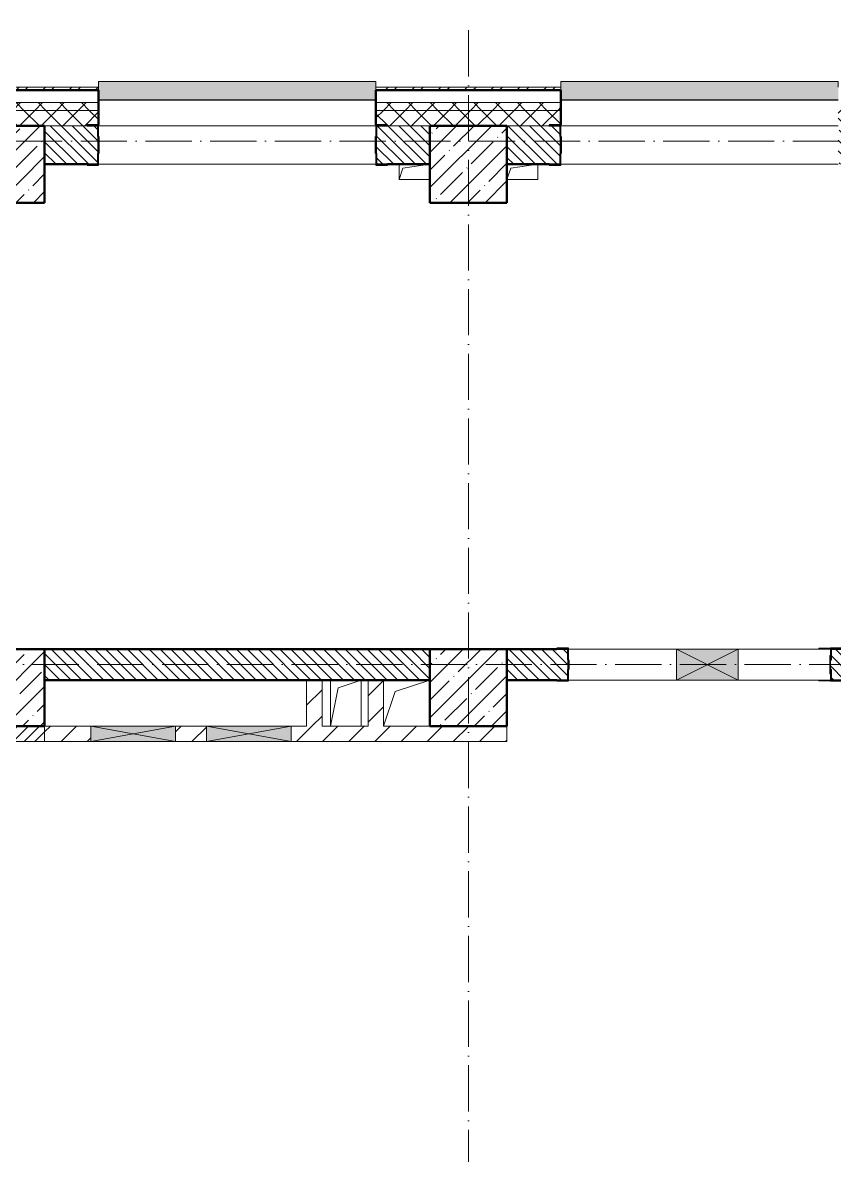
# Model space of a CAD drawing. Header units: millimetres. Extents: x -213536 to 1564669, y -45299 to 942238.
# Drawn here: x 603990 to 609258, y 574338 to 581695 of the extents above; entities that cross this region are included whole.
import ezdxf

# ---------------------------------------------------------------- set-up
doc = ezdxf.new("R2010")
doc.units = ezdxf.units.MM
doc.linetypes.add('50_200_ШТРИХ_1Т_ш5_п1_п1_', pattern=[700, 500, -100, 0, -100])
for name, color, linetype, lineweight in [('3.1) ЖБ окна 1.2 м', 102, 'Continuous', 30), ('A-DETL-GENF-OTLN', 7, 'Continuous', 9), ('A-FLOR-____-OTLN', 7, 'Continuous', 9), ('A-GENM-____-MCUT', 7, 'Continuous', 25), ('A-GENM-____-OTLN', 7, 'Continuous', 9), ('A-GENM-____-OTLN-1', 7, 'Continuous', 25), ('A-GLAZ-____-OTLN', 7, 'Continuous', 9), ('A-WALL-____-MCUT-2', 7, 'Continuous', 50), ('A-WALL-____-MCUT-3', 7, 'Continuous', 9), ('A-WALL-____-OTLN', 7, 'Continuous', 9), ('A-WALL-____-PATT-1', 7, 'Continuous', 9), ('A-WALL-FNSH-MCUT-1', 7, 'Continuous', 9), ('I-WALL-____-OTLN', 7, 'Continuous', 9), ('S-COLS-____-MCUT', 7, 'Continuous', 50), ('S-COLS-____-OTLN', 7, 'Continuous', 9), ('S-GRID-____-OTLN-1', 7, '50_200_ШТРИХ_1Т_ш5_п1_п1_', 9)]:
    doc.layers.add(name, color=color, linetype=linetype, lineweight=lineweight)
doc.layers.add('A-GLAZ-____-OTLN-1', color=7, linetype='Continuous', lineweight=9, true_color=0xc0c0c0)
pattern_1 = [(45, (544282.64, 571544.04), (-70.71068, 70.71068), []), (135, (544282.64, 571544.04), (-70.71068, -70.71068), [])]
pattern_2 = [(135, (544282.637, 571544.04), (-35.35534, -35.35534), [])]
pattern_3 = [(45, (544282.64, 571544.04), (-84.85281, 84.85281), [])]

# ---------------------------------------------------------------- blocks, each defined once
blk = doc.blocks.new('BSC_Колонна _Прямоугольная - 500х500-V54-АР1_План отверстий 2 этажа в осях 1-64_А-ГГ')
at = {"layer": 'S-COLS-____-OTLN'}
h = blk.add_hatch(dxfattribs=at)
h.set_pattern_fill('FP_83', color=256, style=0, pattern_type=2)
h.set_pattern_definition([(45, (-59600, -5831.04), (-114.04925, 114.04925), []), (45, (-59485.95, -5831.04), (-114.04925, 114.04925), [201.613, -40.323, 3.353, -36.97])])
h.paths.add_polyline_path([(-250, -250), (250, -250), (250, 250), (-250, 250)], flags=0)
at = {"layer": 'S-COLS-____-MCUT'}
for p, q in [((250, 250), (-250, 250)), ((-250, 250), (-250, -250)), ((250, -250), (250, 250)), ((-250, -250), (250, -250))]:
    blk.add_line(p, q, dxfattribs=at)
blk = doc.blocks.new('BSC_Колонна _Прямоугольная - 500х500-V92-АР1_План отверстий 2 этажа в осях 1-64_А-ГГ')
at = {"layer": 'S-COLS-____-OTLN'}
h = blk.add_hatch(dxfattribs=at)
h.set_pattern_fill('FP_121', color=256, style=0, pattern_type=2)
h.set_pattern_definition([(45, (-62600, -5831.04), (-114.04925, 114.04925), []), (45, (-62485.95, -5831.04), (-114.04925, 114.04925), [201.613, -40.323, 3.353, -36.97])])
h.paths.add_polyline_path([(-250, -250), (250, -250), (250, 250), (-250, 250)], flags=0)
at = {"layer": 'S-COLS-____-MCUT'}
for p, q in [((250, 250), (-250, 250)), ((-250, 250), (-250, -250)), ((250, -250), (250, 250)), ((-250, -250), (250, -250))]:
    blk.add_line(p, q, dxfattribs=at)
blk = doc.blocks.new('BSC_Колонна _Прямоугольная - 500х500-V97-АР1_План отверстий 2 этажа в осях 1-64_А-ГГ')
at = {"layer": 'S-COLS-____-OTLN'}
h = blk.add_hatch(dxfattribs=at)
h.set_pattern_fill('FP_126', color=256, style=0, pattern_type=2)
h.set_pattern_definition([(45, (-62600, -9231.04), (-114.04925, 114.04925), []), (45, (-62485.95, -9231.04), (-114.04925, 114.04925), [201.613, -40.323, 3.353, -36.97])])
h.paths.add_polyline_path([(-250, -250), (250, -250), (250, 250), (-250, 250), (-250, 104.8)], flags=0)
at = {"layer": 'S-COLS-____-MCUT'}
for p, q in [((250, 250), (-250, 250)), ((-250, 250), (-250, -250)), ((250, -250), (250, 250)), ((-250, -250), (250, -250))]:
    blk.add_line(p, q, dxfattribs=at)
blk = doc.blocks.new('BSC_Колонна _Прямоугольная - 500х500-V116-АР1_План отверстий 2 этажа в осях 1-64_А-ГГ')
at = {"layer": 'S-COLS-____-OTLN'}
h = blk.add_hatch(dxfattribs=at)
h.set_pattern_fill('FP_145', color=256, style=0, pattern_type=2)
h.set_pattern_definition([(45, (-59600, -9231.04), (-114.04925, 114.04925), []), (45, (-59485.95, -9231.04), (-114.04925, 114.04925), [201.613, -40.323, 3.353, -36.97])])
h.paths.add_polyline_path([(-250, -250), (250, -250), (250, 250), (-250, 250), (-250, 104.8)], flags=0)
at = {"layer": 'S-COLS-____-MCUT'}
for p, q in [((250, 250), (-250, 250)), ((-250, 250), (-250, -250)), ((250, -250), (250, 250)), ((-250, -250), (250, -250))]:
    blk.add_line(p, q, dxfattribs=at)
blk = doc.blocks.new('Фахверк_СКБ_Уголок - 250_2700-27497298-АР1_План отверстий 2 этажа в осях 1-64_А-ГГ')
at = {"layer": 'A-GENM-____-MCUT'}
for p, q in [((200, 181), (125, 181)), ((125, 181), (125, 106)), ((131, 106), (131, 175)), ((131, 175), (200, 175)), ((200, 175), (200, 181)), ((125, 106), (131, 106)), ((131, -6), (125, -6)), ((125, -6), (125, -81)), ((131, -75), (131, -6)), ((125, -81), (200, -81)), ((200, -75), (131, -75)), ((200, -81), (200, -75))]:
    blk.add_line(p, q, dxfattribs=at)
blk = doc.blocks.new('Фахверк_СКБ_Уголок - 200_3960-28268576-АР1_План отверстий 2 этажа в осях 1-64_А-ГГ')
at = {"layer": 'A-GENM-____-MCUT'}
for p, q in [((200, 156), (125, 156)), ((125, 156), (125, 81)), ((131, 81), (131, 150)), ((131, 150), (200, 150)), ((200, 150), (200, 156)), ((125, 81), (131, 81)), ((131, 19), (125, 19)), ((125, 19), (125, -56)), ((131, -50), (131, 19)), ((125, -56), (200, -56)), ((200, -50), (131, -50)), ((200, -56), (200, -50))]:
    blk.add_line(p, q, dxfattribs=at)
blk = doc.blocks.new('154_Стойка_СКБ_Уголок - СМ-2480_200-28346303-АР1_План отверстий 2 этажа в осях 1-64_А-ГГ')
at = {"layer": 'A-GENM-____-MCUT'}
for p, q in [((125, 156), (125, 81)), ((200, 156), (125, 156)), ((131, 81), (131, 150)), ((131, 150), (200, 150)), ((200, 150), (200, 156)), ((125, 81), (131, 81)), ((131, 19), (125, 19)), ((125, 19), (125, -56)), ((131, -50), (131, 19)), ((125, -56), (200, -56)), ((200, -50), (131, -50)), ((200, -56), (200, -50))]:
    blk.add_line(p, q, dxfattribs=at)
blk = doc.blocks.new('Стойка_Влож_Полоса боковая - Полоса-28213942-АР1_План отверстий 2 этажа в осях 1-64_А-ГГ')
at = {"layer": 'A-GENM-____-OTLN'}
for p, q in [((-5, 60), (0, 60)), ((-5, -60), (-5, 60)), ((0, 31), (0, -31)), ((0, -60), (-5, -60))]:
    blk.add_line(p, q, dxfattribs=at)
blk = doc.blocks.new('Стойка_Влож_Уголок_Опорный - Уголок-28213941-АР1_План отверстий 2 этажа в осях 1-64_А-ГГ')
at = {"layer": 'A-GENM-____-OTLN'}
for p, q in [((-212, -6), (-212, 0)), ((0, 0), (0, -6)), ((-212, -75), (-212, -6)), ((-212, -6), (-206, -6)), ((-6, -6), (0, -6)), ((0, -6), (0, -75)), ((-212, -75), (-206, -75)), ((-6, -75), (0, -75))]:
    blk.add_line(p, q, dxfattribs=at)
blk = doc.blocks.new('AR_Отверстие прямоугольное _в плите_ - AR_Отверстие прямоугольное _в плите_-V165-АР1_План отверстий 2 этажа в осях 1-64_А-ГГ')
at = {"layer": 'A-GENM-____-OTLN'}
for p, q in [((-100, 50), (-100, -50)), ((-100, -50), (-75, 25)), ((-75, 25), (100, 50)), ((-100, -50), (100, -50))]:
    blk.add_line(p, q, dxfattribs=at)
blk = doc.blocks.new('AR_Отверстие прямоугольное _в плите_ - AR_Отверстие прямоугольное _в плите_-V166-АР1_План отверстий 2 этажа в осях 1-64_А-ГГ')
at = {"layer": 'A-GENM-____-OTLN'}
for p, q in [((-100, -50), (-75, 25)), ((-75, 25), (100, 50)), ((100, -50), (100, 50)), ((-100, -50), (100, -50))]:
    blk.add_line(p, q, dxfattribs=at)
blk = doc.blocks.new('AR_Отверстие прямоугольное _в плите_ - AR_Отверстие прямоугольное _в плите_-V180-АР1_План отверстий 2 этажа в осях 1-64_А-ГГ')
at = {"layer": 'A-GENM-____-OTLN'}
for p, q in [((-100, 150), (-100, -150)), ((-50, 100), (100, 150)), ((100, -150), (100, 150)), ((-100, -150), (-50, 100))]:
    blk.add_line(p, q, dxfattribs=at)
blk = doc.blocks.new('AR_Отверстие прямоугольное _в плите_ - AR_Отверстие прямоугольное _в плите_-30459338-АР1_План отверстий 2 этажа в осях 1-64_А-ГГ')
at = {"layer": 'A-GENM-____-OTLN'}
for p, q in [((-75, 75), (150, 150)), ((-150, -150), (-75, 75))]:
    blk.add_line(p, q, dxfattribs=at)
blk = doc.blocks.new('Отлив_СКБ - Отлив витража_120_НВФ-31885689-АР1_План отверстий 2 этажа в осях 1-64_А-ГГ')
at = {"layer": 'A-GLAZ-____-OTLN-1'}
for points in [[(1800, 2), (1800, 120), (0, 120), (0, 2), (1103.1, 2)], [(1103.1, 0), (1800, 0), (1800, 2), (0, 2), (0, 0)]]:
    blk.add_hatch(color=256, dxfattribs=at).paths.add_polyline_path(points, flags=0)
at = {"layer": 'A-GLAZ-____-OTLN'}
for p, q in [((0, 83), (0, 120)), ((1800, 120), (0, 120)), ((1800, 120), (1800, 83)), ((0, 2), (1800, 2)), ((1800, 0), (0, 0))]:
    blk.add_line(p, q, dxfattribs=at)
blk = doc.blocks.new('AR_Отверстие прямоугольное _в стене_ - AR_Отверстие прямоугольное _в стене__ОВ-36865589-АР1_План отверстий 2 этажа в осях 1-64_А-ГГ')
at = {"layer": 'A-GLAZ-____-OTLN'}
blk.add_hatch(color=256, dxfattribs=at).paths.add_polyline_path([(275, -50), (275, 50), (-275, 50), (-275, -50)], flags=0)
at = {"layer": 'A-DETL-GENF-OTLN'}
for p, q in [((-275, -50), (-275, 50)), ((-275, 50), (275, 50)), ((275, 50), (-275, -50)), ((-275, 50), (275, -50)), ((275, 50), (-275, 50)), ((-275, 50), (-275, -50)), ((275, 50), (275, -50)), ((275, -50), (275, 50)), ((275, -50), (-275, -50)), ((-275, -50), (275, -50))]:
    blk.add_line(p, q, dxfattribs=at)
blk = doc.blocks.new('AR_Отверстие прямоугольное _в стене__БезПР - AR_Отверстие прямоугольное _в стене__БезПР-36789180-АР1_План отверстий 2 этажа в осях 1-64_А-ГГ')
at = {"layer": 'A-GLAZ-____-OTLN'}
blk.add_hatch(color=256, dxfattribs=at).paths.add_polyline_path([(275, -50), (275, 50), (-275, 50), (-275, -50)], flags=0)
at = {"layer": 'A-DETL-GENF-OTLN'}
for p, q in [((-275, -50), (-275, 50)), ((-275, 50), (275, 50)), ((275, 50), (-275, -50)), ((-275, 50), (275, -50)), ((275, 50), (-275, 50)), ((-275, 50), (-275, -50)), ((275, 50), (275, -50)), ((275, -50), (275, 50)), ((275, -50), (-275, -50)), ((-275, -50), (275, -50))]:
    blk.add_line(p, q, dxfattribs=at)
at = {"layer": 'A-GLAZ-____-OTLN'}
blk.add_line((275, 50), (-275, 50), dxfattribs=at)
blk = doc.blocks.new('AR_Отверстие прямоугольное _в стене__БезПР - AR_Отверстие прямоугольное _в стене__БезПР-36428632-АР1_План отверстий 2 этажа в осях 1-64_А-ГГ')
at = {"layer": 'A-GLAZ-____-OTLN'}
blk.add_hatch(color=256, dxfattribs=at).paths.add_polyline_path([(-200, -100), (200, -100), (200, 100), (-200, 100)], flags=0)
at = {"layer": 'A-DETL-GENF-OTLN'}
for p, q in [((-200, -100), (-200, 100)), ((-200, 100), (200, 100)), ((200, 100), (-200, -100)), ((-200, 100), (200, -100)), ((200, 100), (-200, 100)), ((-200, 100), (-200, -100)), ((200, 100), (200, -100)), ((200, -100), (200, 100)), ((200, -100), (-200, -100)), ((-200, -100), (200, -100))]:
    blk.add_line(p, q, dxfattribs=at)
at = {"layer": 'A-GLAZ-____-OTLN'}
blk.add_line((200, 100), (-200, 100), dxfattribs=at)
blk = doc.blocks.new('2этаж')
at = {"layer": 'S-GRID-____-OTLN-1', "color": 251, "ltscale": 0.6, "true_color": 0x636466}
for p, q in [((47008.3, 454533.3), (47008.3, 469166.5)), ((88482.7, 468397), (-20037.2, 468397)), ((74727.1, 464997), (-20260.4, 464997))]:
    blk.add_line(p, q, dxfattribs=at)

msp = doc.modelspace()

# ---------------------------------------------------------------- hatches: boundary and pattern name
at = {"layer": 'A-WALL-____-PATT-1'}
h = msp.add_hatch(dxfattribs=at)
h.set_pattern_fill('FP_3', color=256, style=0, pattern_type=2)
h.set_pattern_definition([(45, (544282.64, 571544.04), (-85.53659, 85.53659), []), (45, (544339.66, 571544.04), (-85.53659, 85.53659), [])])
h.paths.add_polyline_path([(616147.6, 581255.1), (616147.6, 581275.1), (612282.6, 581275.1), (612282.6, 581255.1), (614967.5, 581255.1)], flags=0)
h.paths.add_polyline_path([(610482.6, 581255.1), (610482.6, 581275.1), (609282.6, 581275.1), (609282.6, 581255.1), (609665.1, 581255.1)], flags=0)
h.paths.add_polyline_path([(607482.6, 581255.1), (607482.6, 581275.1), (606282.6, 581275.1), (606282.6, 581255.1), (607013.9, 581255.1)], flags=0)
h.paths.add_polyline_path([(603479, 581255.1), (604482.6, 581255.1), (604482.6, 581275.1), (603282.6, 581275.1), (603282.6, 581255.1)], flags=0)
h.paths.add_polyline_path([(600827.8, 581255.1), (601482.6, 581255.1), (601482.6, 581275.1), (600282.6, 581275.1), (600282.6, 581255.1)], flags=0)
h.paths.add_polyline_path([(598482.6, 581255.1), (598482.6, 581275.1), (597282.6, 581275.1), (597282.6, 581255.1), (597292.9, 581255.1)], flags=0)
h.paths.add_polyline_path([(595482.6, 581255.1), (595482.6, 581275.1), (594282.6, 581275.1), (594282.6, 581255.1), (594641.7, 581255.1)], flags=0)
h.paths.add_polyline_path([(589482.6, 581255.1), (589482.6, 581275.1), (588282.6, 581275.1), (588282.6, 581255.1), (588455.6, 581255.1)], flags=0)
h.paths.add_polyline_path([(591282.6, 581255.1), (592482.6, 581255.1), (592482.6, 581275.1), (591282.6, 581275.1)], flags=0)
h.paths.add_polyline_path([(585282.6, 581255.1), (586482.6, 581255.1), (586482.6, 581275.1), (585282.6, 581275.1)], flags=0)
h.paths.add_polyline_path([(582617.6, 581255.1), (583482.6, 581255.1), (583482.6, 581275.1), (582617.6, 581275.1)], flags=0)
h = msp.add_hatch(dxfattribs=at)
h.set_pattern_fill('FP_1', color=256, style=0, pattern_type=2)
h.set_pattern_definition(pattern_1)
h.paths.add_polyline_path([(618632.6, 581125.1), (618632.6, 581175.1), (612282.6, 581175.1), (612282.6, 581125.1), (618502.4, 581125.1)], flags=0)
h.paths.add_polyline_path([(609665.1, 581125.1), (610482.6, 581125.1), (610482.6, 581175.1), (609282.6, 581175.1), (609282.6, 581125.1)], flags=0)
h.paths.add_polyline_path([(607482.6, 581125.1), (607482.6, 581175.1), (606282.6, 581175.1), (606282.6, 581125.1), (607013.9, 581125.1)], flags=0)
h.paths.add_polyline_path([(604482.6, 581125.1), (604482.6, 581175.1), (603282.6, 581175.1), (603282.6, 581125.1), (604362.7, 581125.1)], flags=0)
h.paths.add_polyline_path([(601482.6, 581125.1), (601482.6, 581175.1), (600282.6, 581175.1), (600282.6, 581125.1), (600827.8, 581125.1)], flags=0)
h.paths.add_polyline_path([(597282.6, 581125.1), (598482.6, 581125.1), (598482.6, 581175.1), (597282.6, 581175.1)], flags=0)
h.paths.add_polyline_path([(594282.6, 581125.1), (595482.6, 581125.1), (595482.6, 581175.1), (594282.6, 581175.1)], flags=0)
h.paths.add_polyline_path([(591990.5, 581125.1), (592482.6, 581125.1), (592482.6, 581175.1), (591282.6, 581175.1), (591282.6, 581125.1)], flags=0)
h.paths.add_polyline_path([(589482.6, 581125.1), (589482.6, 581175.1), (588282.6, 581175.1), (588282.6, 581125.1), (588455.6, 581125.1)], flags=0)
h.paths.add_polyline_path([(586482.6, 581125.1), (586482.6, 581175.1), (585282.6, 581175.1), (585282.6, 581125.1), (585804.4, 581125.1)], flags=0)
h.paths.add_polyline_path([(582082.6, 581125.1), (583482.6, 581125.1), (583482.6, 581175.1), (582082.6, 581175.1)], flags=0)
h.paths.add_polyline_path([(580282.6, 581125.1), (580282.6, 581175.1), (579082.6, 581175.1), (579082.6, 581125.1), (579618.2, 581125.1)], flags=0)
h.paths.add_polyline_path([(571282.6, 581125.1), (571282.6, 581175.1), (568112.6, 581175.1), (568112.6, 581125.1), (569013.4, 581125.1)], flags=0)
h = msp.add_hatch(dxfattribs=at)
h.set_pattern_fill('FP_1', color=256, style=0, pattern_type=2)
h.set_pattern_definition(pattern_1)
h.paths.add_polyline_path([(618632.6, 581025.1), (618632.6, 581125.1), (612282.6, 581125.1), (612282.6, 581031.1), (612357.6, 581031.1), (612357.6, 581025.1), (618502.4, 581025.1)], flags=0)
h.paths.add_polyline_path([(609665.1, 581025.1), (610407.6, 581025.1), (610407.6, 581031.1), (610482.6, 581031.1), (610482.6, 581125.1), (609282.6, 581125.1), (609282.6, 581031.1), (609357.6, 581031.1), (609357.6, 581025.1)], flags=0)
h.paths.add_polyline_path([(607407.6, 581025.1), (607407.6, 581031.1), (607482.6, 581031.1), (607482.6, 581125.1), (606282.6, 581125.1), (606282.6, 581031.1), (606357.6, 581031.1), (606357.6, 581025.1), (607132.6, 581025.1)], flags=0)
h.paths.add_polyline_path([(603632.6, 581025.1), (604407.6, 581025.1), (604407.6, 581031.1), (604482.6, 581031.1), (604482.6, 581125.1), (603282.6, 581125.1), (603282.6, 581031.1), (603357.6, 581031.1), (603357.6, 581025.1), (603479, 581025.1)], flags=0)
h.paths.add_polyline_path([(600827.8, 581025.1), (601407.6, 581025.1), (601407.6, 581031.1), (601482.6, 581031.1), (601482.6, 581125.1), (600282.6, 581125.1), (600282.6, 581031.1), (600357.6, 581031.1), (600357.6, 581025.1)], flags=0)
h.paths.add_polyline_path([(598132.6, 581025.1), (598407.6, 581025.1), (598407.6, 581031.1), (598482.6, 581031.1), (598482.6, 581125.1), (597282.6, 581125.1), (597282.6, 581031.1), (597357.6, 581031.1), (597357.6, 581025.1), (597632.6, 581025.1)], flags=0)
h.paths.add_polyline_path([(595132.6, 581025.1), (595407.6, 581025.1), (595407.6, 581031.1), (595482.6, 581031.1), (595482.6, 581125.1), (594282.6, 581125.1), (594282.6, 581031.1), (594357.6, 581031.1), (594357.6, 581025.1), (594641.7, 581025.1)], flags=0)
h.paths.add_polyline_path([(592407.6, 581025.1), (592407.6, 581031.1), (592482.6, 581031.1), (592482.6, 581125.1), (591282.6, 581125.1), (591282.6, 581031.1), (591357.6, 581031.1), (591357.6, 581025.1), (591990.5, 581025.1)], flags=0)
h.paths.add_polyline_path([(589407.6, 581025.1), (589407.6, 581031.1), (589482.6, 581031.1), (589482.6, 581125.1), (588282.6, 581125.1), (588282.6, 581031.1), (588357.6, 581031.1), (588357.6, 581025.1), (589132.6, 581025.1)], flags=0)
h.paths.add_polyline_path([(585357.6, 581025.1), (586407.6, 581025.1), (586407.6, 581031.1), (586482.6, 581031.1), (586482.6, 581125.1), (585282.6, 581125.1), (585282.6, 581031.1), (585357.6, 581031.1)], flags=0)
h.paths.add_polyline_path([(583132.6, 581025.1), (583407.6, 581025.1), (583407.6, 581031.1), (583482.6, 581031.1), (583482.6, 581125.1), (582082.6, 581125.1), (582082.6, 581025.1), (582582.6, 581025.1)], flags=0)
h.paths.add_polyline_path([(579618.2, 581025.1), (580207.6, 581025.1), (580207.6, 581031.1), (580282.6, 581031.1), (580282.6, 581125.1), (579082.6, 581125.1), (579082.6, 581025.1), (579582.6, 581025.1)], flags=0)
h.paths.add_polyline_path([(571207.6, 581025.1), (571207.6, 581031.1), (571282.6, 581031.1), (571282.6, 581125.1), (568112.6, 581125.1), (568112.6, 581025.1), (570582.6, 581025.1)], flags=0)
h = msp.add_hatch(dxfattribs=at)
h.set_pattern_fill('FP_6', color=256, style=0, pattern_type=2)
h.set_pattern_definition(pattern_2)
h.paths.add_polyline_path([(606632.6, 580775.1), (606632.6, 581025.1), (606288.6, 581025.1), (606288.6, 580956.1), (606282.6, 580956.1), (606282.6, 580844.1), (606288.6, 580844.1), (606288.6, 580775.1), (606357.6, 580775.1)], flags=0)
h.paths.add_polyline_path([(604476.6, 580775.1), (604476.6, 580844.1), (604482.6, 580844.1), (604482.6, 580956.1), (604476.6, 580956.1), (604476.6, 581025.1), (604132.6, 581025.1), (604132.6, 580775.1), (604407.6, 580775.1)], flags=0)
h = msp.add_hatch(dxfattribs=at)
h.set_pattern_fill('FP_6', color=256, style=0, pattern_type=2)
h.set_pattern_definition(pattern_2)
h.paths.add_polyline_path([(612288.6, 580775.1), (612632.6, 580775.1), (612632.6, 581025.1), (612288.6, 581025.1), (612288.6, 580956.1), (612282.6, 580956.1), (612282.6, 580844.1), (612288.6, 580844.1), (612288.6, 580779.4)], flags=0)
h.paths.add_polyline_path([(610407.6, 580775.1), (610476.6, 580775.1), (610476.6, 580844.1), (610482.6, 580844.1), (610482.6, 580956.1), (610476.6, 580956.1), (610476.6, 581025.1), (609288.6, 581025.1), (609288.6, 580956.1), (609282.6, 580956.1), (609282.6, 580844.1), (609288.6, 580844.1), (609288.6, 580775.1), (609665.1, 580775.1)], flags=0)
h.paths.add_polyline_path([(607407.6, 580775.1), (607476.6, 580775.1), (607476.6, 580844.1), (607482.6, 580844.1), (607482.6, 580956.1), (607476.6, 580956.1), (607476.6, 581025.1), (607132.6, 581025.1), (607132.6, 580775.1)], flags=0)
h = msp.add_hatch(dxfattribs=at)
h.set_pattern_fill('FP_6', color=256, style=0, pattern_type=2)
h.set_pattern_definition(pattern_2)
h.paths.add_polyline_path([(606632.6, 577425.1), (606632.6, 577625.1), (604132.6, 577625.1), (604132.6, 577425.1), (604362.7, 577425.1)], flags=0)
h = msp.add_hatch(dxfattribs=at)
h.set_pattern_fill('FP_6', color=256, style=0, pattern_type=2)
h.set_pattern_definition(pattern_2)
h.paths.add_polyline_path([(612532.6, 577425.1), (612632.6, 577425.1), (612632.6, 577625.1), (612532.6, 577625.1), (612532.6, 577431)], flags=0)
h.paths.add_polyline_path([(612032.6, 577425.1), (612032.6, 577625.1), (609238.6, 577624.7), (609238.6, 577556.1), (609232.6, 577556.1), (609232.6, 577494.1), (609238.6, 577494.1), (609238.6, 577425.1), (611432.6, 577425.1)], flags=0)
h.paths.add_polyline_path([(607457.6, 577425.1), (607526.6, 577425.1), (607526.6, 577494.1), (607532.6, 577494.1), (607532.6, 577556.1), (607526.6, 577556.1), (607526.6, 577625.1), (607132.6, 577625.1), (607132.6, 577425.1)], flags=0)
h = msp.add_hatch(dxfattribs=at)
h.set_pattern_fill('FP_4', color=256, style=0, pattern_type=2)
h.set_pattern_definition(pattern_3)
h.paths.add_polyline_path([(605932.6, 577125.1), (605932.6, 577425.1), (605832.6, 577425.1), (605832.6, 577125.1)], flags=0)
h = msp.add_hatch(dxfattribs=at)
h.set_pattern_fill('FP_4', color=256, style=0, pattern_type=2)
h.set_pattern_definition(pattern_3)
h.paths.add_polyline_path([(606332.6, 577125.1), (606332.6, 577425.1), (606232.6, 577425.1), (606232.6, 577125.1)], flags=0)
h = msp.add_hatch(dxfattribs=at)
h.set_pattern_fill('FP_5', color=256, style=0, pattern_type=2)
h.set_pattern_definition([(45, (544282.637, 571544.04), (-35.35534, 35.35534), [])])
h.paths.add_polyline_path([(602032.6, 577025.1), (604132.6, 577025.1), (604132.6, 577125.1), (602032.6, 577125.1)], flags=0)
h = msp.add_hatch(dxfattribs=at)
h.set_pattern_fill('FP_4', color=256, style=0, pattern_type=2)
h.set_pattern_definition(pattern_3)
h.paths.add_polyline_path([(607132.6, 577025.1), (607132.6, 577125.1), (605732.6, 577125.1), (605732.6, 577025.1), (606632.6, 577025.1)], flags=0)
h.paths.add_polyline_path([(605182.6, 577025.1), (605182.6, 577125.1), (604982.6, 577125.1), (604982.6, 577025.1)], flags=0)
h.paths.add_polyline_path([(604432.6, 577025.1), (604432.6, 577125.1), (604132.6, 577125.1), (604132.6, 577025.1), (604362.7, 577025.1)], flags=0)

# ---------------------------------------------------------------- linework, layer by layer
at = {"layer": 'A-FLOR-____-OTLN'}
for p, q in [((605987, 577125.1), (605987, 577425.1)), ((606187, 577425.1), (606187, 577125.1))]:
    msp.add_line(p, q, dxfattribs=at)
at = {"layer": 'A-WALL-____-MCUT-2'}
for p, q in [((604482.6, 581255.1), (603282.6, 581255.1)), ((604482.6, 581031.1), (604482.6, 581255.1)), ((607482.6, 581255.1), (606282.6, 581255.1)), ((606282.6, 581255.1), (606282.6, 581031.1)), ((607482.6, 581031.1), (607482.6, 581255.1)), ((604482.6, 580844.1), (604482.6, 580956.1)), ((606282.6, 580956.1), (606282.6, 580844.1)), ((607482.6, 580844.1), (607482.6, 580956.1)), ((604132.6, 580775.1), (604407.6, 580775.1)), ((606357.6, 580775.1), (606632.6, 580775.1)), ((607132.6, 580775.1), (607407.6, 580775.1)), ((606632.6, 577625.1), (604132.6, 577625.1)), ((607457.6, 577625.1), (607132.6, 577625.1)), ((607532.6, 577494.1), (607532.6, 577556.1)), ((604132.6, 577425.1), (606632.6, 577425.1)), ((607132.6, 577425.1), (607457.6, 577425.1))]:
    msp.add_line(p, q, dxfattribs=at)
at = {"layer": 'A-WALL-____-MCUT-3'}
for p, q in [((604482.6, 581175.1), (603282.6, 581175.1)), ((607482.6, 581175.1), (606282.6, 581175.1)), ((604482.6, 581125.1), (603282.6, 581125.1)), ((607482.6, 581125.1), (606282.6, 581125.1)), ((604132.6, 581025.1), (604407.6, 581025.1)), ((606357.6, 581025.1), (606632.6, 581025.1)), ((607132.6, 581025.1), (607407.6, 581025.1))]:
    msp.add_line(p, q, dxfattribs=at)
at = {"layer": 'A-WALL-____-OTLN'}
for p, q in [((606282.6, 581025.1), (604482.6, 581025.1)), ((609282.6, 581025.1), (607482.6, 581025.1)), ((606282.6, 580775.1), (604482.6, 580775.1)), ((609282.6, 580775.1), (607482.6, 580775.1))]:
    msp.add_line(p, q, dxfattribs=at)
at = {"layer": 'A-WALL-FNSH-MCUT-1'}
for p, q in [((604482.6, 581275.1), (603282.6, 581275.1)), ((604482.6, 581255.1), (604482.6, 581275.1)), ((607482.6, 581275.1), (606282.6, 581275.1)), ((606282.6, 581275.1), (606282.6, 581255.1)), ((606282.6, 581255.1), (606282.6, 581255.1)), ((607482.6, 581255.1), (607482.6, 581275.1)), ((605832.6, 577425.1), (605832.6, 577125.1)), ((605932.6, 577125.1), (605932.6, 577425.1)), ((606232.6, 577425.1), (606232.6, 577125.1)), ((606332.6, 577125.1), (606332.6, 577425.1)), ((604132.6, 577025.1), (604132.6, 577125.1)), ((604432.6, 577125.1), (604132.6, 577125.1)), ((605182.6, 577125.1), (604982.6, 577125.1)), ((605832.6, 577125.1), (605732.6, 577125.1)), ((606232.6, 577125.1), (605932.6, 577125.1)), ((606632.6, 577125.1), (606332.6, 577125.1)), ((607132.6, 577025.1), (607132.6, 577125.1)), ((601932.6, 577025.1), (604432.6, 577025.1)), ((604982.6, 577025.1), (605182.6, 577025.1)), ((605732.6, 577025.1), (607132.6, 577025.1))]:
    msp.add_line(p, q, dxfattribs=at)
at = {"layer": 'I-WALL-____-OTLN'}
for p, q in [((607532.6, 577625.1), (608232.6, 577625.1)), ((608632.6, 577625.1), (609232.6, 577625.1)), ((608232.6, 577425.1), (607532.6, 577425.1)), ((609232.6, 577425.1), (608632.6, 577425.1))]:
    msp.add_line(p, q, dxfattribs=at)

# ---------------------------------------------------------------- block references
at = {"layer": '3.1) ЖБ окна 1.2 м'}
msp.add_blockref('2этаж', (559874.3, 112528.1), dxfattribs=at)
at = {"layer": 'A-GENM-____-OTLN'}
for name, p in [('AR_Отверстие прямоугольное _в плите_ - AR_Отверстие прямоугольное _в плите_-V165-АР1_План отверстий 2 этажа в осях 1-64_А-ГГ', (606532.6, 580725.1)), ('AR_Отверстие прямоугольное _в плите_ - AR_Отверстие прямоугольное _в плите_-V166-АР1_План отверстий 2 этажа в осях 1-64_А-ГГ', (607232.6, 580725.1)), ('Стойка_Влож_Полоса боковая - Полоса-28213942-АР1_План отверстий 2 этажа в осях 1-64_А-ГГ', (609232.6, 577525.1)), ('AR_Отверстие прямоугольное _в плите_ - AR_Отверстие прямоугольное _в плите_-V180-АР1_План отверстий 2 этажа в осях 1-64_А-ГГ', (606087, 577275.1)), ('AR_Отверстие прямоугольное _в плите_ - AR_Отверстие прямоугольное _в плите_-30459338-АР1_План отверстий 2 этажа в осях 1-64_А-ГГ', (606482.6, 577275.1))]:
    msp.add_blockref(name, p, dxfattribs=at)
at = {"layer": 'A-GENM-____-OTLN', "rotation": 269.9999999999995}
msp.add_blockref('Стойка_Влож_Уголок_Опорный - Уголок-28213941-АР1_План отверстий 2 этажа в осях 1-64_А-ГГ', (609232.6, 577419.1), dxfattribs=at)
at = {"layer": 'A-GENM-____-OTLN-1', "rotation": 180}
for name, p in [('Фахверк_СКБ_Уголок - 250_2700-27497298-АР1_План отверстий 2 этажа в осях 1-64_А-ГГ', (604607.6, 580950.1)), ('Фахверк_СКБ_Уголок - 250_2700-27497298-АР1_План отверстий 2 этажа в осях 1-64_А-ГГ', (607607.6, 580950.1)), ('Фахверк_СКБ_Уголок - 200_3960-28268576-АР1_План отверстий 2 этажа в осях 1-64_А-ГГ', (607657.6, 577575.1))]:
    msp.add_blockref(name, p, dxfattribs=at)
at = {"layer": 'A-GENM-____-OTLN-1'}
for name, p in [('Фахверк_СКБ_Уголок - 250_2700-27497298-АР1_План отверстий 2 этажа в осях 1-64_А-ГГ', (606157.6, 580850.1)), ('154_Стойка_СКБ_Уголок - СМ-2480_200-28346303-АР1_План отверстий 2 этажа в осях 1-64_А-ГГ', (609107.6, 577475.1))]:
    msp.add_blockref(name, p, dxfattribs=at)
at = {"layer": 'A-GLAZ-____-OTLN'}
for name, p in [('Отлив_СКБ - Отлив витража_120_НВФ-31885689-АР1_План отверстий 2 этажа в осях 1-64_А-ГГ', (604482.6, 581192.1)), ('Отлив_СКБ - Отлив витража_120_НВФ-31885689-АР1_План отверстий 2 этажа в осях 1-64_А-ГГ', (607482.6, 581192.1)), ('AR_Отверстие прямоугольное _в стене__БезПР - AR_Отверстие прямоугольное _в стене__БезПР-36789180-АР1_План отверстий 2 этажа в осях 1-64_А-ГГ', (604707.6, 577075.1)), ('AR_Отверстие прямоугольное _в стене_ - AR_Отверстие прямоугольное _в стене__ОВ-36865589-АР1_План отверстий 2 этажа в осях 1-64_А-ГГ', (605457.6, 577075.1))]:
    msp.add_blockref(name, p, dxfattribs=at)
at = {"layer": 'A-GLAZ-____-OTLN', "rotation": 180}
msp.add_blockref('AR_Отверстие прямоугольное _в стене__БезПР - AR_Отверстие прямоугольное _в стене__БезПР-36428632-АР1_План отверстий 2 этажа в осях 1-64_А-ГГ', (608432.6, 577525.1), dxfattribs=at)
at = {"layer": 'S-COLS-____-OTLN'}
for name, p in [('BSC_Колонна _Прямоугольная - 500х500-V116-АР1_План отверстий 2 этажа в осях 1-64_А-ГГ', (603882.6, 580775.1)), ('BSC_Колонна _Прямоугольная - 500х500-V97-АР1_План отверстий 2 этажа в осях 1-64_А-ГГ', (606882.6, 580775.1)), ('BSC_Колонна _Прямоугольная - 500х500-V54-АР1_План отверстий 2 этажа в осях 1-64_А-ГГ', (603882.6, 577375.1)), ('BSC_Колонна _Прямоугольная - 500х500-V92-АР1_План отверстий 2 этажа в осях 1-64_А-ГГ', (606882.6, 577375.1))]:
    msp.add_blockref(name, p, dxfattribs=at)

doc.saveas('drawing.dxf')
